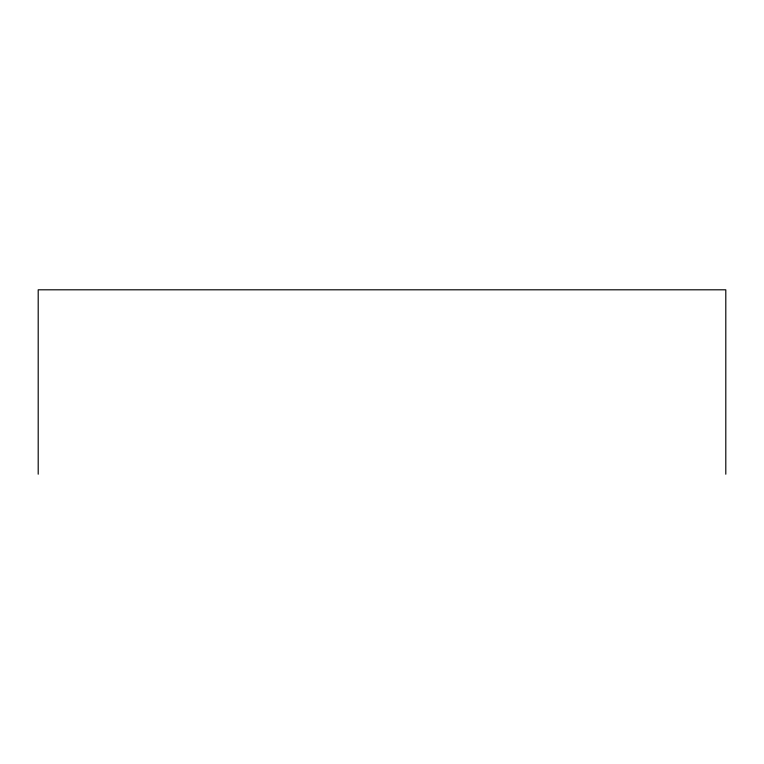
<?xml version="1.0" encoding="UTF-8"?>
<svg xmlns="http://www.w3.org/2000/svg" width="764" height="764" viewBox="0 0 764 764"><rect width="100%" height="100%" fill="white"/><g stroke="black" fill="none" stroke-linecap="round" stroke-linejoin="round"><path stroke-width="1.15" d="M725.8 474.196L725.8 289.804L38.2 289.804L38.2 474.196"/></g></svg>
